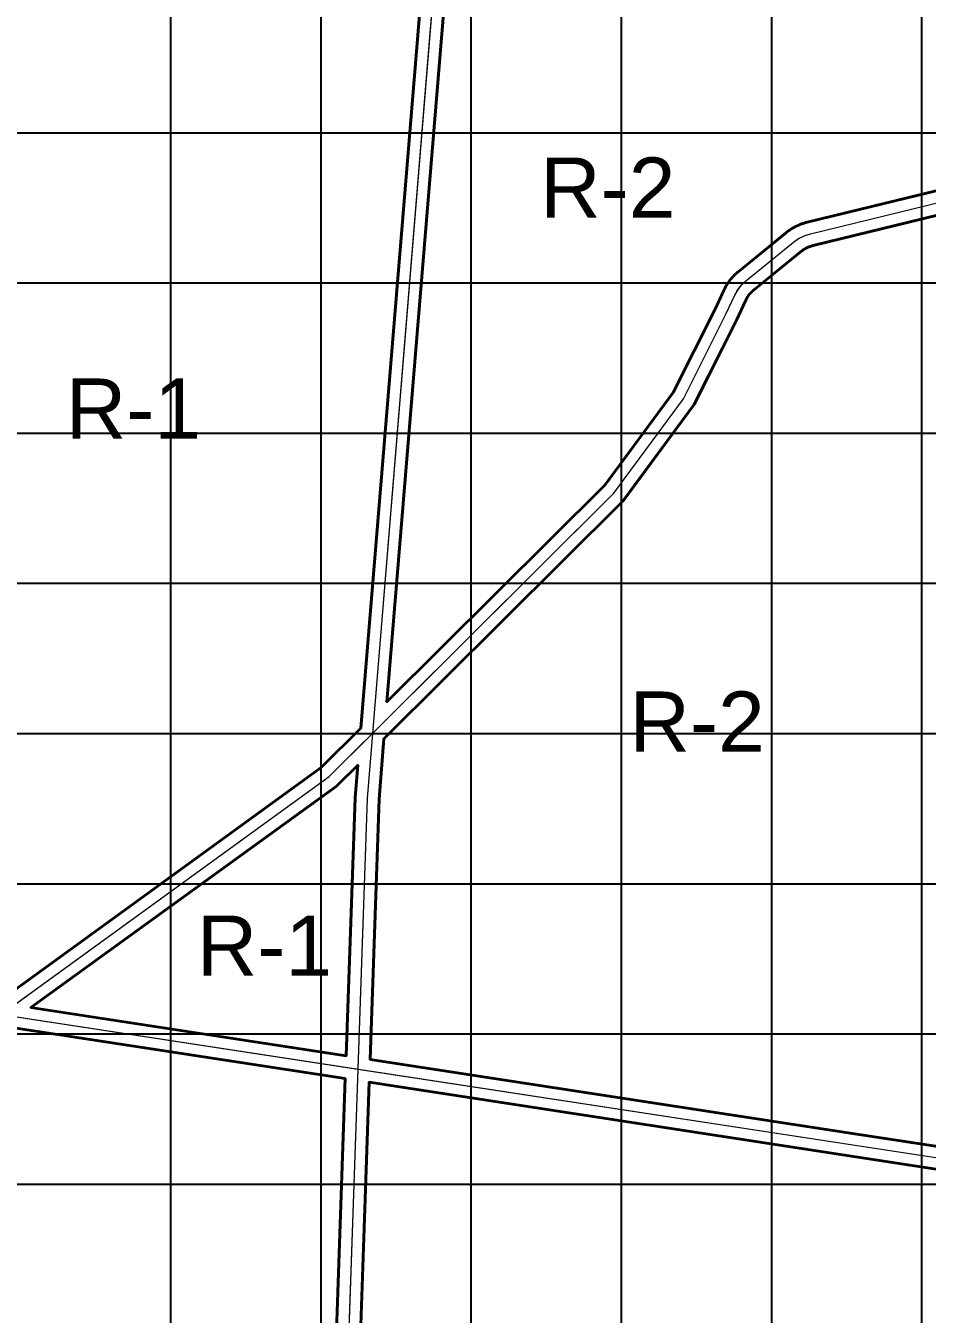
# Model space of a CAD drawing. Header units: millimetres. Extents: x 464536 to 476893, y 870501 to 881610.
# Drawn here: x 466803 to 467404, y 874713 to 875571 of the extents above; entities that cross this region are included whole.
import ezdxf
from ezdxf.enums import TextEntityAlignment as Align

# ---------------------------------------------------------------- set-up
doc = ezdxf.new("R2010")
doc.units = ezdxf.units.MM
for name, color, linetype, lineweight in [('Center_1', 7, 'Continuous', 5), ('Land Use Code', 7, 'Continuous', 35), ('Mixed use', 30, 'Continuous', 35), ('Proposed Road Net work', 7, 'Continuous', 35), ('Residence', 50, 'Continuous', 35)]:
    doc.layers.add(name, color=color, linetype=linetype, lineweight=lineweight)
doc.layers.add('Grid1', color=7, linetype='Continuous')
doc.styles.add('Arial', font='arial.ttf')

msp = doc.modelspace()

# ---------------------------------------------------------------- linework, layer by layer
at = {"layer": 'Center_1'}
for points in [[(467213.29, 876847.42), (467164.39, 876437.35), (467099.12, 875890.03), (467030.62, 875056.76), (466902.41, 871342.26), (466900.53, 871287.74), (466899.66, 871262.46)], [(466310.24, 874244.95), (466614.19, 874724.16), (466689.87, 874841.42), (466690.85, 874842.76), (466692, 874843.97), (466693.28, 874845.02), (467005.35, 875071.3), (467195, 875260.1), (467241.3, 875322.82), (467269.58, 875379.06), (467275.47, 875391.83), (467277.38, 875395.25), (467279.77, 875398.35), (467282.61, 875401.05), (467314.43, 875427.02), (467317.92, 875429.46), (467321.73, 875431.36), (467325.78, 875432.67), (467473.03, 875468.6), (467527.9, 875490.59), (467702.44, 875560.54)], [(465417.5, 875122.91), (466548.84, 874949.52), (466579.52, 874944.81), (466611.72, 874939.88), (467358.52, 874825.42), (467499.05, 874803.89)]]:
    msp.add_lwpolyline(points, dxfattribs=at)
for points in [[(467078.54, 875639.67, 0), (467034.18, 875099.99, 0)], [(467034.18, 875099.99, 0), (467195, 875260.1, 0), (467241.3, 875322.82, 0), (467269.58, 875379.06, 0), (467275.47, 875391.83, 0), (467276.85, 875394.43, 0), (467278.52, 875396.85, 0), (467280.45, 875399.06, 0), (467282.61, 875401.05, 0), (467314.43, 875427.02, 0), (467317.01, 875428.9, 0), (467319.79, 875430.48, 0), (467322.72, 875431.74, 0), (467325.78, 875432.67, 0), (467473.03, 875468.6, 0), (467527.9, 875490.59, 0)], [(466787.04, 874913.01, 0), (467005.35, 875071.3, 0), (467034.18, 875099.99, 0)], [(467034.18, 875099.99, 0), (467030.62, 875056.76, 0), (467024.41, 874876.63, 0)], [(466787.04, 874913.01, 0), (467024.41, 874876.63, 0)], [(467024.41, 874876.63, 0), (466995.51, 874039.55, 0)], [(467024.41, 874876.63, 0), (467358.52, 874825.42, 0), (467475.98, 874807.42, 0)]]:
    msp.add_polyline3d(points, dxfattribs=at)
at = {"layer": 'Grid1'}
for p, q in [((466900, 870600), (466900, 881600)), ((467000, 870600), (467000, 881600)), ((467100, 870600), (467100, 881600)), ((467200, 870600), (467200, 881600)), ((467300, 870600), (467300, 881600)), ((467400, 870600), (467400, 881600)), ((464700, 875500), (472600, 875500)), ((464700, 875400), (472600, 875400)), ((464700, 875300), (472600, 875300)), ((464700, 875200), (472600, 875200)), ((464700, 875100), (472600, 875100)), ((464700, 875000), (472600, 875000)), ((464700, 874900), (472600, 874900)), ((464700, 874800), (472600, 874800))]:
    msp.add_line(p, q, dxfattribs=at)
at = {"layer": 'Mixed use'}
msp.add_lwpolyline([(467470.58, 875476.23), (467323.85, 875440.44), (467323.29, 875440.29), (467322.71, 875440.14), (467322.13, 875439.97), (467321.55, 875439.79), (467320.97, 875439.61), (467320.4, 875439.41), (467319.85, 875439.21), (467319.27, 875438.99), (467318.7, 875438.76), (467318.15, 875438.53), (467317.59, 875438.29), (467317.04, 875438.04), (467316.49, 875437.78), (467315.95, 875437.51), (467315.42, 875437.23), (467314.88, 875436.94), (467314.35, 875436.64), (467313.83, 875436.34), (467313.31, 875436.03), (467312.8, 875435.7), (467312.3, 875435.37), (467311.79, 875435.04), (467311.3, 875434.69), (467310.81, 875434.33), (467310.32, 875433.97), (467309.85, 875433.6), (467309.4, 875433.24), (467277.53, 875407.22), (467277.11, 875406.87), (467276.65, 875406.48), (467276.21, 875406.09), (467275.77, 875405.68), (467275.35, 875405.28), (467274.93, 875404.86), (467274.51, 875404.44), (467274.11, 875404), (467273.71, 875403.57), (467273.32, 875403.12), (467272.94, 875402.68), (467272.56, 875402.21), (467272.19, 875401.75), (467271.84, 875401.28), (467271.49, 875400.8), (467271.14, 875400.32), (467270.81, 875399.83), (467270.49, 875399.33), (467270.17, 875398.83), (467269.86, 875398.33), (467269.57, 875397.82), (467269.27, 875397.3), (467268.99, 875396.78), (467268.72, 875396.25), (467268.46, 875395.72), (467268.22, 875395.22), (467262.37, 875382.54), (467234.46, 875327.03), (467188.93, 875265.34), (467043.93, 875120.99), (467085.83, 875630.69)], dxfattribs=at)
msp.add_lwpolyline([(467428.47, 874347.28), (467427.23, 874330.95), (467427.09, 874329.04), (467229.2, 874341.17), (467220.98, 874232.99), (467210.23, 874091.52), (467209.47, 874081.5), (467177.9, 874093.5), (467148.65, 874104.61), (467143.02, 874095.64), (467005.74, 874104.05), (467014.45, 874356.25), (467015.01, 874372.62), (467015.54, 874387.98), (467024.27, 874640.77), (467032.11, 874867.86), (467357.38, 874818.01), (467463.02, 874801.82), (467445.87, 874576.16), (467429.64, 874362.6)], close=True, dxfattribs=at)
msp.add_polyline3d([(467455.94, 874818.08, 0), (467359.65, 874832.84, 0), (467032.63, 874882.96, 0), (467038.61, 875056.29, 0), (467041.91, 875096.4, 0), (467200.65, 875254.43, 0), (467201.13, 875254.96, 0), (467201.44, 875255.35, 0), (467247.73, 875318.07, 0), (467248.23, 875318.82, 0), (467248.45, 875319.23, 0), (467276.72, 875375.47, 0), (467276.84, 875375.71, 0), (467282.72, 875388.45, 0), (467282.87, 875388.76, 0), (467283.01, 875389.04, 0), (467283.15, 875389.32, 0), (467283.3, 875389.6, 0), (467283.45, 875389.87, 0), (467283.61, 875390.14, 0), (467283.77, 875390.41, 0), (467283.94, 875390.67, 0), (467284.11, 875390.93, 0), (467284.29, 875391.19, 0), (467284.47, 875391.45, 0), (467284.65, 875391.7, 0), (467284.84, 875391.95, 0), (467285.03, 875392.19, 0), (467285.23, 875392.43, 0), (467285.43, 875392.67, 0), (467285.64, 875392.91, 0), (467285.85, 875393.14, 0), (467286.07, 875393.37, 0), (467286.28, 875393.59, 0), (467286.51, 875393.81, 0), (467286.73, 875394.03, 0), (467286.96, 875394.24, 0), (467287.19, 875394.45, 0), (467287.43, 875394.65, 0), (467287.7, 875394.87, 0), (467319.47, 875420.81, 0), (467319.76, 875421.04, 0), (467320.03, 875421.25, 0), (467320.3, 875421.45, 0), (467320.58, 875421.65, 0), (467320.86, 875421.85, 0), (467321.14, 875422.04, 0), (467321.43, 875422.23, 0), (467321.71, 875422.41, 0), (467322.01, 875422.58, 0), (467322.3, 875422.76, 0), (467322.6, 875422.92, 0), (467322.9, 875423.09, 0), (467323.2, 875423.24, 0), (467323.51, 875423.39, 0), (467323.82, 875423.54, 0), (467324.13, 875423.68, 0), (467324.44, 875423.82, 0), (467324.75, 875423.95, 0), (467325.07, 875424.08, 0), (467325.39, 875424.2, 0), (467325.71, 875424.32, 0), (467326.03, 875424.43, 0), (467326.36, 875424.53, 0), (467326.68, 875424.63, 0), (467327.01, 875424.73, 0), (467327.34, 875424.82, 0), (467327.7, 875424.91, 0), (467474.93, 875460.82, 0)], dxfattribs=at)
at = {"layer": 'Proposed Road Net work'}
for points in [[(466624.74, 874945.47, 0), (466784.43, 874921, 0), (467000.15, 875077.41, 0), (467026.45, 875103.59, 0), (467069.94, 875632.7, 0), (467067.18, 875633.05, 0), (466687, 875681.27, 0), (466686.13, 875670.9, 0), (466685.49, 875663.37, 0), (466678.61, 875582.06, 0), (466673.43, 875520.81, 0), (466673.03, 875516.19, 0), (466668.62, 875464.04, 0), (466667.75, 875453.71, 0), (466649.61, 875239.39, 0), (466648.95, 875231.58, 0), (466645.43, 875189.94, 0), (466644.27, 875176.32, 0), (466631.17, 875021.48, 0), (466630.83, 875017.48, 0), (466624.81, 874946.32, 0)], [(466624.74, 874945.47, 0), (466784.43, 874921, 0), (467000.15, 875077.41, 0), (467026.45, 875103.59, 0), (467069.94, 875632.7, 0), (467067.18, 875633.05, 0), (466687, 875681.27, 0), (466686.13, 875670.9, 0), (466685.49, 875663.37, 0), (466678.61, 875582.06, 0), (466673.43, 875520.81, 0), (466673.03, 875516.19, 0), (466668.62, 875464.04, 0), (466667.75, 875453.71, 0), (466649.61, 875239.39, 0), (466648.95, 875231.58, 0), (466645.43, 875189.94, 0), (466644.27, 875176.32, 0), (466631.17, 875021.48, 0), (466630.83, 875017.48, 0), (466624.81, 874946.32, 0)], [(467022.64, 875057.23, 0), (467024.42, 875079, 0), (467011, 875065.63, 0), (467010.27, 875064.99, 0), (466806.93, 874917.55, 0), (467016.7, 874885.4, 0)], [(467022.64, 875057.23, 0), (467024.42, 875079, 0), (467011, 875065.63, 0), (467010.27, 875064.99, 0), (466806.93, 874917.55, 0), (467016.7, 874885.4, 0)], [(467463.02, 874801.82, 0), (467357.38, 874818.01, 0), (467032.11, 874867.86, 0), (467004.02, 874054.06, 0), (467404.32, 874029.52, 0)], [(467463.02, 874801.82, 0), (467357.38, 874818.01, 0), (467032.11, 874867.86, 0), (467004.02, 874054.06, 0), (467404.32, 874029.52, 0)]]:
    msp.add_polyline3d(points, close=True, dxfattribs=at)
for points in [[(467085.83, 875630.69, 0), (467043.93, 875120.99, 0), (467188.93, 875265.34, 0), (467234.46, 875327.03, 0), (467262.37, 875382.54, 0), (467268.34, 875395.47, 0), (467268.72, 875396.25, 0), (467268.99, 875396.78, 0), (467269.27, 875397.3, 0), (467269.57, 875397.82, 0), (467269.86, 875398.33, 0), (467270.17, 875398.83, 0), (467270.49, 875399.33, 0), (467270.81, 875399.83, 0), (467271.14, 875400.32, 0), (467271.49, 875400.8, 0), (467271.84, 875401.28, 0), (467272.19, 875401.75, 0), (467272.56, 875402.21, 0), (467272.94, 875402.68, 0), (467273.32, 875403.12, 0), (467273.71, 875403.57, 0), (467274.11, 875404, 0), (467274.51, 875404.44, 0), (467274.93, 875404.86, 0), (467275.35, 875405.28, 0), (467275.77, 875405.68, 0), (467276.21, 875406.09, 0), (467276.65, 875406.48, 0), (467277.11, 875406.87, 0), (467277.53, 875407.22, 0), (467309.62, 875433.42, 0), (467310.32, 875433.97, 0), (467310.81, 875434.33, 0), (467311.3, 875434.69, 0), (467311.79, 875435.04, 0), (467312.3, 875435.37, 0), (467312.8, 875435.7, 0), (467313.31, 875436.03, 0), (467313.83, 875436.34, 0), (467314.35, 875436.64, 0), (467314.88, 875436.94, 0), (467315.42, 875437.23, 0), (467315.95, 875437.51, 0), (467316.49, 875437.78, 0), (467317.04, 875438.04, 0), (467317.59, 875438.29, 0), (467318.15, 875438.53, 0), (467318.7, 875438.76, 0), (467319.27, 875438.99, 0), (467319.85, 875439.21, 0), (467320.4, 875439.41, 0), (467320.97, 875439.61, 0), (467321.55, 875439.79, 0), (467322.13, 875439.97, 0), (467322.71, 875440.14, 0), (467323.57, 875440.36, 0), (467470.58, 875476.23, 0)], [(467085.83, 875630.69, 0), (467043.93, 875120.99, 0), (467188.93, 875265.34, 0), (467234.46, 875327.03, 0), (467262.37, 875382.54, 0), (467268.34, 875395.47, 0), (467268.72, 875396.25, 0), (467268.99, 875396.78, 0), (467269.27, 875397.3, 0), (467269.57, 875397.82, 0), (467269.86, 875398.33, 0), (467270.17, 875398.83, 0), (467270.49, 875399.33, 0), (467270.81, 875399.83, 0), (467271.14, 875400.32, 0), (467271.49, 875400.8, 0), (467271.84, 875401.28, 0), (467272.19, 875401.75, 0), (467272.56, 875402.21, 0), (467272.94, 875402.68, 0), (467273.32, 875403.12, 0), (467273.71, 875403.57, 0), (467274.11, 875404, 0), (467274.51, 875404.44, 0), (467274.93, 875404.86, 0), (467275.35, 875405.28, 0), (467275.77, 875405.68, 0), (467276.21, 875406.09, 0), (467276.65, 875406.48, 0), (467277.11, 875406.87, 0), (467277.53, 875407.22, 0), (467309.62, 875433.42, 0), (467310.32, 875433.97, 0), (467310.81, 875434.33, 0), (467311.3, 875434.69, 0), (467311.79, 875435.04, 0), (467312.3, 875435.37, 0), (467312.8, 875435.7, 0), (467313.31, 875436.03, 0), (467313.83, 875436.34, 0), (467314.35, 875436.64, 0), (467314.88, 875436.94, 0), (467315.42, 875437.23, 0), (467315.95, 875437.51, 0), (467316.49, 875437.78, 0), (467317.04, 875438.04, 0), (467317.59, 875438.29, 0), (467318.15, 875438.53, 0), (467318.7, 875438.76, 0), (467319.27, 875438.99, 0), (467319.85, 875439.21, 0), (467320.4, 875439.41, 0), (467320.97, 875439.61, 0), (467321.55, 875439.79, 0), (467322.13, 875439.97, 0), (467322.71, 875440.14, 0), (467323.57, 875440.36, 0), (467470.58, 875476.23, 0)], [(467474.93, 875460.82, 0), (467327.7, 875424.91, 0), (467327.18, 875424.77, 0), (467326.68, 875424.63, 0), (467326.2, 875424.48, 0), (467325.55, 875424.26, 0), (467324.91, 875424.02, 0), (467324.28, 875423.75, 0), (467323.82, 875423.54, 0), (467323.35, 875423.32, 0), (467322.75, 875423, 0), (467322.15, 875422.67, 0), (467321.57, 875422.32, 0), (467321, 875421.94, 0), (467320.58, 875421.65, 0), (467320.16, 875421.35, 0), (467319.61, 875420.92, 0), (467287.7, 875394.87, 0), (467287.31, 875394.55, 0), (467286.85, 875394.13, 0), (467286.39, 875393.7, 0), (467285.96, 875393.25, 0), (467285.54, 875392.79, 0), (467285.13, 875392.31, 0), (467284.84, 875391.95, 0), (467284.56, 875391.57, 0), (467284.2, 875391.06, 0), (467283.85, 875390.54, 0), (467283.53, 875390, 0), (467283.22, 875389.46, 0), (467282.94, 875388.9, 0), (467282.72, 875388.45, 0), (467276.78, 875375.59, 0), (467248.34, 875319.03, 0), (467247.73, 875318.07, 0), (467201.29, 875255.16, 0), (467200.65, 875254.43, 0), (467041.91, 875096.4, 0), (467038.61, 875056.3, 0), (467032.63, 874882.96, 0), (467359.65, 874832.84, 0), (467464.16, 874816.82, 0)], [(467474.93, 875460.82, 0), (467327.7, 875424.91, 0), (467327.18, 875424.77, 0), (467326.68, 875424.63, 0), (467326.2, 875424.48, 0), (467325.55, 875424.26, 0), (467324.91, 875424.02, 0), (467324.28, 875423.75, 0), (467323.82, 875423.54, 0), (467323.35, 875423.32, 0), (467322.75, 875423, 0), (467322.15, 875422.67, 0), (467321.57, 875422.32, 0), (467321, 875421.94, 0), (467320.58, 875421.65, 0), (467320.16, 875421.35, 0), (467319.61, 875420.92, 0), (467287.7, 875394.87, 0), (467287.31, 875394.55, 0), (467286.85, 875394.13, 0), (467286.39, 875393.7, 0), (467285.96, 875393.25, 0), (467285.54, 875392.79, 0), (467285.13, 875392.31, 0), (467284.84, 875391.95, 0), (467284.56, 875391.57, 0), (467284.2, 875391.06, 0), (467283.85, 875390.54, 0), (467283.53, 875390, 0), (467283.22, 875389.46, 0), (467282.94, 875388.9, 0), (467282.72, 875388.45, 0), (467276.78, 875375.59, 0), (467248.34, 875319.03, 0), (467247.73, 875318.07, 0), (467201.29, 875255.16, 0), (467200.65, 875254.43, 0), (467041.91, 875096.4, 0), (467038.61, 875056.3, 0), (467032.63, 874882.96, 0), (467359.65, 874832.84, 0), (467464.16, 874816.82, 0)], [(466988.04, 874055.04, 0), (467016.18, 874870.3, 0), (466789.65, 874905.02, 0), (466697.73, 874838.36, 0), (466697.3, 874837.97, 0), (466696.97, 874837.59, 0), (466696.65, 874837.18, 0), (466632.53, 874738.02, 0), (466632.75, 874734.89, 0), (466633.07, 874731.73, 0), (466633.39, 874728.57, 0), (466633.72, 874725.4, 0), (466634.05, 874722.24, 0), (466634.47, 874718.33, 0), (466634.9, 874714.42, 0), (466635.33, 874710.51, 0)], [(466988.04, 874055.04, 0), (467016.18, 874870.3, 0), (466789.65, 874905.02, 0), (466697.73, 874838.36, 0), (466697.3, 874837.97, 0), (466696.97, 874837.59, 0), (466696.65, 874837.18, 0), (466632.53, 874738.02, 0), (466632.75, 874734.89, 0), (466633.07, 874731.73, 0), (466633.39, 874728.57, 0), (466633.72, 874725.4, 0), (466634.05, 874722.24, 0), (466634.47, 874718.33, 0), (466634.9, 874714.42, 0), (466635.33, 874710.51, 0)]]:
    msp.add_polyline3d(points, dxfattribs=at)
at = {"layer": 'Residence'}
for points in [[(467069.94, 875632.7), (467026.45, 875103.59), (467000.15, 875077.41), (466784.43, 874921), (466685.78, 874936.12), (466674.27, 874937.88), (466674.63, 874942.1), (466680.65, 875013.26), (466680.99, 875017.26), (466684.36, 875057.01), (466691.59, 875142.44), (466694.09, 875172.1), (466695.25, 875185.72), (466698.77, 875227.37), (466699.43, 875235.18), (466717.57, 875449.5), (466718.44, 875459.82), (466719.67, 875474.37), (466719.74, 875475.18), (466722.86, 875511.97), (466723.25, 875516.6), (466728.43, 875577.84)], [(466789.65, 874905.02), (467016.18, 874870.3), (466990.98, 874140.02)]]:
    msp.add_lwpolyline(points, dxfattribs=at)
msp.add_lwpolyline([(467022.63, 875057.04), (467016.7, 874885.4), (466813.61, 874916.53), (466806.93, 874917.55), (467010.05, 875064.82), (467010.49, 875065.17), (467011, 875065.63), (467024.42, 875079), (467022.65, 875057.42)], close=True, dxfattribs=at)

# ---------------------------------------------------------------- texts
at = {"layer": 'Land Use Code', "color": 7, "true_color": 0xffffff, "style": 'Arial'}
for s, p in [('R-2', (467190.87, 875431.37)), ('R-1', (466875.11, 875284.24)), ('R-2', (467250.31, 875075.86)), ('R-1', (466962.3, 874926.66))]:
    msp.add_text(s, height=40.076, dxfattribs=at).set_placement(p, align=Align.BOTTOM_CENTER)

doc.saveas('drawing.dxf')
